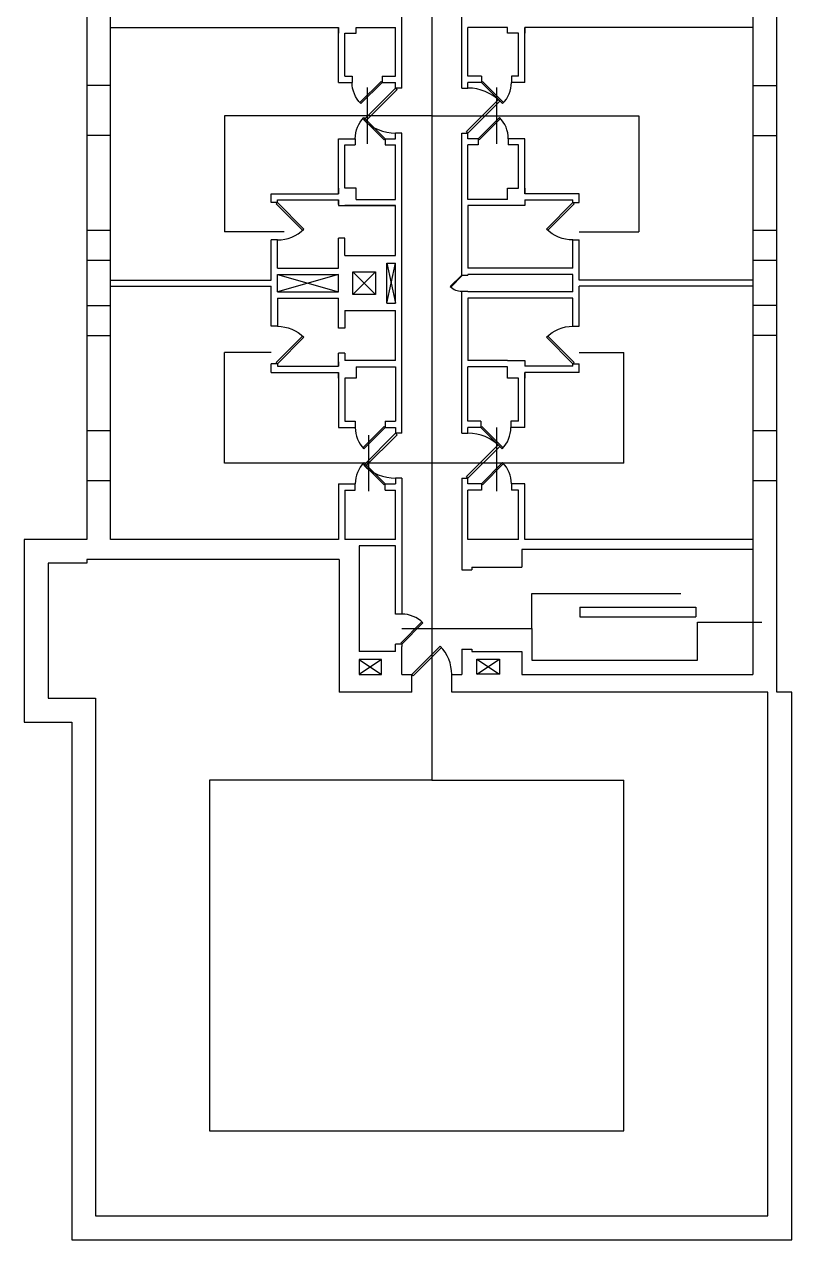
# Model space of a CAD drawing. Header units: inches. Extents: x 3065872 to 3065923, y 1245127 to 1245322.
# Drawn here: x 3065871.5 to 3065922.7, y 1245126.6 to 1245207.6 of the extents above; entities that cross this region are included whole.
import ezdxf

# ---------------------------------------------------------------- set-up
doc = ezdxf.new("R2010")
doc.units = ezdxf.units.IN
doc.header["$MEASUREMENT"] = 0
for name, color, linetype in [('A-CENT', 6, 'Continuous'), ('A-DOOR', 2, 'Continuous'), ('A-WALL', 7, 'Continuous')]:
    doc.layers.add(name, color=color, linetype=linetype)
doc.layers.get('0').off()

# ---------------------------------------------------------------- blocks, each defined once
blk = doc.blocks.new('ADO101')
for p, q in [((0.465624, -0.034373), (-0.240645, 0.671896)), ((-0.207108, 0.707105), (0.499997, 0)), ((0.499997, 0), (0.465624, -0.034373))]:
    blk.add_line(p, q)
blk.add_arc((0.499997, 0), 0.999997, 135, 180)
blk = doc.blocks.new('ADO001')
for p, q in [((0.207106, 0.707105), (-0.499999, 0)), ((-0.465625, -0.034373), (0.240643, 0.671896)), ((-0.499999, 0), (-0.465625, -0.034373))]:
    blk.add_line(p, q)
blk.add_arc((-0.499999, 0), 0.999997, 0, 45)

msp = doc.modelspace()

# ---------------------------------------------------------------- linework, layer by layer
at = {"layer": 'A-CENT'}
for points in [[(3065898.683, 1245213.382), (3065898.683, 1245201.541)], [(3065894.37, 1245203.416), (3065894.37, 1245201.541)], [(3065902.995, 1245203.416), (3065902.995, 1245201.541)], [(3065884.87, 1245201.541), (3065884.87, 1245193.798)], [(3065898.683, 1245201.541), (3065884.87, 1245201.541)], [(3065894.37, 1245201.541), (3065894.37, 1245199.666)], [(3065898.683, 1245201.541), (3065898.683, 1245178.382)], [(3065898.683, 1245201.541), (3065912.495, 1245201.541)], [(3065902.995, 1245201.541), (3065902.995, 1245199.666)], [(3065912.495, 1245201.541), (3065912.495, 1245193.798)], [(3065888.849, 1245193.798), (3065884.87, 1245193.798)], [(3065908.516, 1245193.798), (3065912.495, 1245193.798)], [(3065884.87, 1245178.382), (3065884.87, 1245185.757)], [(3065887.974, 1245185.757), (3065884.87, 1245185.757)], [(3065908.516, 1245185.757), (3065911.495, 1245185.757)], [(3065911.495, 1245178.382), (3065911.495, 1245185.757)], [(3065902.995, 1245180.757), (3065902.995, 1245178.382)], [(3065894.472, 1245180.257), (3065894.472, 1245178.382)], [(3065894.472, 1245178.382), (3065884.87, 1245178.382)], [(3065898.683, 1245178.382), (3065894.472, 1245178.382)], [(3065894.472, 1245178.382), (3065894.472, 1245176.507)], [(3065898.683, 1245178.382), (3065898.683, 1245157.249)], [(3065902.995, 1245178.382), (3065898.683, 1245178.382)], [(3065911.495, 1245178.382), (3065902.995, 1245178.382)], [(3065902.995, 1245178.382), (3065902.995, 1245176.507)], [(3065905.362, 1245167.356), (3065905.362, 1245169.69)], [(3065905.362, 1245169.69), (3065907.545, 1245169.69)], [(3065907.557, 1245169.69), (3065908.39, 1245169.69)], [(3065908.39, 1245169.69), (3065909.224, 1245169.69)], [(3065909.224, 1245169.69), (3065910.057, 1245169.69)], [(3065910.057, 1245169.69), (3065910.89, 1245169.69)], [(3065910.89, 1245169.69), (3065911.724, 1245169.69)], [(3065911.724, 1245169.69), (3065912.557, 1245169.69)], [(3065912.557, 1245169.69), (3065913.39, 1245169.69)], [(3065913.39, 1245169.69), (3065914.467, 1245169.69)], [(3065914.467, 1245169.69), (3065915.3, 1245169.69)], [(3065916.41, 1245165.249), (3065916.41, 1245167.79)], [(3065916.41, 1245167.79), (3065920.683, 1245167.79)], [(3065896.683, 1245167.356), (3065905.362, 1245167.356)], [(3065905.362, 1245167.356), (3065905.362, 1245165.249)], [(3065905.362, 1245165.249), (3065907.554, 1245165.249)], [(3065907.557, 1245165.249), (3065908.39, 1245165.249)], [(3065908.39, 1245165.249), (3065909.224, 1245165.249)], [(3065909.224, 1245165.249), (3065910.057, 1245165.249)], [(3065910.057, 1245165.249), (3065910.89, 1245165.249)], [(3065910.89, 1245165.249), (3065911.724, 1245165.249)], [(3065911.724, 1245165.249), (3065912.557, 1245165.249)], [(3065912.557, 1245165.249), (3065913.39, 1245165.249)], [(3065913.39, 1245165.249), (3065914.467, 1245165.249)], [(3065914.467, 1245165.249), (3065915.3, 1245165.249)], [(3065915.3, 1245165.249), (3065916.41, 1245165.249)], [(3065898.683, 1245157.249), (3065883.87, 1245157.249)], [(3065883.87, 1245157.249), (3065883.87, 1245141.291)], [(3065898.683, 1245157.249), (3065911.495, 1245157.249)], [(3065911.495, 1245133.882), (3065911.495, 1245157.249)], [(3065883.87, 1245141.257), (3065883.87, 1245133.882)], [(3065883.87, 1245133.882), (3065897.683, 1245133.882)], [(3065897.683, 1245133.882), (3065911.495, 1245133.882)]]:
    msp.add_lwpolyline(points, dxfattribs=at)
at = {"layer": 'A-WALL'}
for p, q in [((3065875.683, 1245312.632), (3065875.683, 1245173.298)), ((3065921.683, 1245163.132), (3065921.683, 1245312.632)), ((3065877.266, 1245173.298), (3065877.266, 1245311.048)), ((3065920.099, 1245311.048), (3065920.099, 1245164.298)), ((3065896.683, 1245203.382), (3065896.683, 1245211.882)), ((3065900.682, 1245203.382), (3065900.682, 1245211.882)), ((3065877.266, 1245207.423), (3065892.474, 1245207.423)), ((3065892.474, 1245207.423), (3065892.474, 1245207.048)), ((3065892.474, 1245203.757), (3065892.474, 1245207.423)), ((3065893.641, 1245207.423), (3065896.266, 1245207.423)), ((3065893.641, 1245207.048), (3065893.641, 1245207.423)), ((3065896.266, 1245204.173), (3065896.266, 1245207.423)), ((3065901.099, 1245204.173), (3065901.099, 1245207.423)), ((3065903.724, 1245207.423), (3065901.099, 1245207.423)), ((3065903.724, 1245207.048), (3065903.724, 1245207.423)), ((3065920.099, 1245207.423), (3065904.891, 1245207.423)), ((3065904.891, 1245203.757), (3065904.891, 1245207.423)), ((3065904.891, 1245207.423), (3065904.891, 1245207.048)), ((3065892.891, 1245204.173), (3065892.891, 1245207.048)), ((3065892.891, 1245207.048), (3065893.641, 1245207.048)), ((3065904.474, 1245207.048), (3065903.724, 1245207.048)), ((3065904.474, 1245204.173), (3065904.474, 1245207.048)), ((3065892.891, 1245204.173), (3065893.37, 1245204.173)), ((3065893.37, 1245204.173), (3065893.37, 1245203.757)), ((3065895.37, 1245204.173), (3065895.37, 1245203.757)), ((3065895.37, 1245204.173), (3065896.266, 1245204.173)), ((3065901.995, 1245204.173), (3065901.099, 1245204.173)), ((3065901.995, 1245204.173), (3065901.995, 1245203.757)), ((3065904.474, 1245204.173), (3065903.995, 1245204.173)), ((3065903.995, 1245204.173), (3065903.995, 1245203.757)), ((3065877.266, 1245203.548), (3065875.683, 1245203.548)), ((3065892.474, 1245203.757), (3065893.37, 1245203.757)), ((3065895.37, 1245203.757), (3065896.266, 1245203.757)), ((3065896.266, 1245203.382), (3065896.266, 1245203.757)), ((3065896.683, 1245203.382), (3065896.266, 1245203.382)), ((3065900.682, 1245203.382), (3065901.099, 1245203.382)), ((3065901.099, 1245203.382), (3065901.099, 1245203.757)), ((3065901.995, 1245203.757), (3065901.099, 1245203.757)), ((3065904.891, 1245203.757), (3065903.995, 1245203.757)), ((3065920.099, 1245203.548), (3065921.683, 1245203.548)), ((3065877.266, 1245200.215), (3065875.683, 1245200.215)), ((3065896.683, 1245200.382), (3065896.266, 1245200.382)), ((3065896.266, 1245200.007), (3065896.266, 1245200.382)), ((3065896.683, 1245180.382), (3065896.683, 1245200.382)), ((3065900.682, 1245200.382), (3065901.099, 1245200.382)), ((3065900.682, 1245190.923), (3065900.682, 1245200.382)), ((3065901.099, 1245200.007), (3065901.099, 1245200.382)), ((3065920.099, 1245200.215), (3065921.683, 1245200.215)), ((3065892.474, 1245196.34), (3065892.474, 1245200.007)), ((3065892.474, 1245200.007), (3065893.579, 1245200.007)), ((3065892.891, 1245196.715), (3065892.891, 1245199.59)), ((3065892.891, 1245199.59), (3065893.579, 1245199.59)), ((3065893.579, 1245200.007), (3065893.579, 1245199.59)), ((3065895.579, 1245200.007), (3065895.579, 1245199.59)), ((3065895.579, 1245200.007), (3065896.266, 1245200.007)), ((3065895.579, 1245199.59), (3065896.266, 1245199.59)), ((3065896.266, 1245195.965), (3065896.266, 1245199.59)), ((3065901.786, 1245200.007), (3065901.099, 1245200.007)), ((3065901.099, 1245195.965), (3065901.099, 1245199.59)), ((3065901.786, 1245199.59), (3065901.099, 1245199.59)), ((3065901.786, 1245200.007), (3065901.786, 1245199.59)), ((3065904.891, 1245200.007), (3065903.786, 1245200.007)), ((3065903.786, 1245200.007), (3065903.786, 1245199.59)), ((3065904.474, 1245199.59), (3065903.786, 1245199.59)), ((3065904.474, 1245196.715), (3065904.474, 1245199.59)), ((3065904.891, 1245196.34), (3065904.891, 1245200.007)), ((3065887.974, 1245195.757), (3065887.974, 1245196.34)), ((3065887.974, 1245196.34), (3065892.474, 1245196.34)), ((3065892.474, 1245196.715), (3065892.474, 1245196.34)), ((3065892.474, 1245196.715), (3065892.474, 1245196.34)), ((3065893.641, 1245196.715), (3065892.891, 1245196.715)), ((3065893.641, 1245196.715), (3065892.891, 1245196.715)), ((3065893.641, 1245195.965), (3065893.641, 1245196.715)), ((3065893.641, 1245195.965), (3065893.641, 1245196.715)), ((3065903.724, 1245196.715), (3065904.474, 1245196.715)), ((3065903.724, 1245195.965), (3065903.724, 1245196.715)), ((3065904.891, 1245196.715), (3065904.891, 1245196.34)), ((3065908.516, 1245196.34), (3065904.891, 1245196.34)), ((3065908.516, 1245195.757), (3065908.516, 1245196.34)), ((3065888.391, 1245195.757), (3065887.974, 1245195.757)), ((3065888.391, 1245195.757), (3065888.391, 1245195.923)), ((3065888.391, 1245195.923), (3065892.474, 1245195.923)), ((3065892.474, 1245195.923), (3065892.474, 1245195.548)), ((3065892.474, 1245195.632), (3065892.474, 1245195.923)), ((3065892.474, 1245195.923), (3065892.474, 1245195.548)), ((3065892.474, 1245195.548), (3065893.641, 1245195.548)), ((3065896.266, 1245195.548), (3065892.891, 1245195.548)), ((3065893.641, 1245195.965), (3065896.266, 1245195.965)), ((3065893.641, 1245195.965), (3065896.266, 1245195.965)), ((3065893.641, 1245195.548), (3065896.266, 1245195.548)), ((3065896.266, 1245192.215), (3065896.266, 1245195.548)), ((3065903.724, 1245195.965), (3065901.099, 1245195.965)), ((3065903.724, 1245195.548), (3065901.099, 1245195.548)), ((3065901.099, 1245195.548), (3065901.099, 1245191.382)), ((3065904.891, 1245195.548), (3065903.724, 1245195.548)), ((3065904.891, 1245195.923), (3065904.891, 1245195.548)), ((3065904.891, 1245195.923), (3065908.099, 1245195.923)), ((3065908.099, 1245195.757), (3065908.099, 1245195.923)), ((3065908.099, 1245195.757), (3065908.516, 1245195.757)), ((3065877.266, 1245193.882), (3065875.683, 1245193.882)), ((3065921.683, 1245193.882), (3065920.099, 1245193.882)), ((3065887.974, 1245190.59), (3065887.974, 1245193.257)), ((3065888.391, 1245193.257), (3065887.974, 1245193.257)), ((3065888.391, 1245191.382), (3065888.391, 1245193.257)), ((3065892.474, 1245191.382), (3065892.474, 1245193.382)), ((3065892.891, 1245193.382), (3065892.474, 1245193.382)), ((3065892.891, 1245192.215), (3065892.891, 1245193.382)), ((3065908.099, 1245193.257), (3065908.516, 1245193.257)), ((3065908.099, 1245191.382), (3065908.099, 1245193.257)), ((3065908.516, 1245190.59), (3065908.516, 1245193.257)), ((3065892.891, 1245192.215), (3065896.266, 1245192.215)), ((3065877.266, 1245191.882), (3065875.683, 1245191.882)), ((3065888.391, 1245191.382), (3065892.474, 1245191.382)), ((3065893.424, 1245189.632), (3065893.424, 1245191.132)), ((3065893.424, 1245191.132), (3065894.924, 1245191.132)), ((3065894.924, 1245191.132), (3065894.924, 1245189.632)), ((3065895.683, 1245191.715), (3065896.266, 1245191.715)), ((3065895.683, 1245189.048), (3065895.683, 1245191.715)), ((3065896.266, 1245189.048), (3065896.266, 1245191.715)), ((3065908.099, 1245191.382), (3065901.099, 1245191.382)), ((3065921.683, 1245191.882), (3065920.099, 1245191.882)), ((3065877.266, 1245190.59), (3065887.974, 1245190.59)), ((3065888.391, 1245190.965), (3065892.474, 1245190.965)), ((3065888.391, 1245189.798), (3065888.391, 1245190.965)), ((3065892.474, 1245189.798), (3065892.474, 1245190.965)), ((3065900.682, 1245190.923), (3065901.099, 1245190.923)), ((3065901.099, 1245190.965), (3065901.099, 1245190.923)), ((3065908.099, 1245190.965), (3065901.099, 1245190.965)), ((3065908.099, 1245189.798), (3065908.099, 1245190.965)), ((3065920.099, 1245190.59), (3065908.516, 1245190.59)), ((3065877.266, 1245190.173), (3065887.974, 1245190.173)), ((3065887.974, 1245187.507), (3065887.974, 1245190.173)), ((3065888.391, 1245189.798), (3065892.474, 1245189.798)), ((3065894.924, 1245189.632), (3065893.424, 1245189.632)), ((3065900.682, 1245180.382), (3065900.682, 1245189.84)), ((3065900.682, 1245189.84), (3065901.099, 1245189.84)), ((3065901.099, 1245189.84), (3065901.099, 1245189.798)), ((3065908.099, 1245189.798), (3065901.099, 1245189.798)), ((3065908.516, 1245187.507), (3065908.516, 1245190.173)), ((3065920.099, 1245190.173), (3065908.516, 1245190.173)), ((3065875.683, 1245188.882), (3065877.266, 1245188.882)), ((3065888.391, 1245189.382), (3065892.474, 1245189.382)), ((3065888.391, 1245189.382), (3065888.391, 1245187.507)), ((3065892.474, 1245187.381), (3065892.474, 1245189.382)), ((3065895.683, 1245189.048), (3065896.266, 1245189.048)), ((3065908.099, 1245189.382), (3065901.099, 1245189.382)), ((3065901.099, 1245189.382), (3065901.099, 1245185.215)), ((3065908.099, 1245187.507), (3065908.099, 1245189.382)), ((3065921.683, 1245188.882), (3065920.099, 1245188.882)), ((3065892.891, 1245188.548), (3065892.891, 1245187.381)), ((3065892.891, 1245188.548), (3065896.266, 1245188.548)), ((3065896.266, 1245185.215), (3065896.266, 1245188.548)), ((3065888.391, 1245187.507), (3065887.974, 1245187.507)), ((3065892.891, 1245187.381), (3065892.474, 1245187.381)), ((3065908.099, 1245187.507), (3065908.516, 1245187.507)), ((3065875.683, 1245186.882), (3065877.266, 1245186.882)), ((3065921.683, 1245186.882), (3065920.099, 1245186.882)), ((3065892.474, 1245184.84), (3065892.474, 1245185.715)), ((3065892.891, 1245185.715), (3065892.474, 1245185.715)), ((3065892.891, 1245185.715), (3065892.891, 1245185.215)), ((3065888.391, 1245185.007), (3065887.974, 1245185.007)), ((3065887.974, 1245184.423), (3065887.974, 1245185.007)), ((3065888.391, 1245185.007), (3065888.391, 1245184.84)), ((3065888.391, 1245184.84), (3065892.474, 1245184.84)), ((3065892.474, 1245184.84), (3065892.474, 1245185.215)), ((3065892.474, 1245185.132), (3065892.474, 1245184.84)), ((3065896.266, 1245185.215), (3065892.891, 1245185.215)), ((3065893.641, 1245184.798), (3065893.641, 1245184.048)), ((3065893.641, 1245184.798), (3065896.266, 1245184.798)), ((3065896.266, 1245184.798), (3065896.266, 1245181.173)), ((3065903.724, 1245185.215), (3065901.099, 1245185.215)), ((3065901.099, 1245181.173), (3065901.099, 1245184.798)), ((3065903.724, 1245184.798), (3065901.099, 1245184.798)), ((3065903.724, 1245185.215), (3065904.891, 1245185.215)), ((3065903.724, 1245184.048), (3065903.724, 1245184.798)), ((3065904.891, 1245185.215), (3065904.891, 1245184.84)), ((3065904.891, 1245185.215), (3065904.891, 1245184.84)), ((3065908.099, 1245184.84), (3065904.891, 1245184.84)), ((3065908.099, 1245185.007), (3065908.516, 1245185.007)), ((3065908.099, 1245184.84), (3065908.099, 1245185.007)), ((3065908.516, 1245184.423), (3065908.516, 1245185.007)), ((3065887.974, 1245184.423), (3065892.474, 1245184.423)), ((3065892.474, 1245184.423), (3065892.474, 1245180.757)), ((3065892.474, 1245184.048), (3065892.474, 1245184.423)), ((3065893.641, 1245184.048), (3065892.891, 1245184.048)), ((3065892.891, 1245184.048), (3065892.891, 1245181.173)), ((3065904.474, 1245184.048), (3065903.724, 1245184.048)), ((3065904.474, 1245181.173), (3065904.474, 1245184.048)), ((3065904.891, 1245180.757), (3065904.891, 1245184.423)), ((3065904.891, 1245184.423), (3065904.891, 1245184.048)), ((3065908.516, 1245184.423), (3065904.891, 1245184.423)), ((3065892.474, 1245180.757), (3065893.579, 1245180.757)), ((3065892.891, 1245181.173), (3065893.579, 1245181.173)), ((3065893.579, 1245181.173), (3065893.579, 1245180.757)), ((3065895.579, 1245181.173), (3065895.579, 1245180.757)), ((3065895.579, 1245181.173), (3065896.266, 1245181.173)), ((3065895.579, 1245180.757), (3065896.266, 1245180.757)), ((3065896.266, 1245180.757), (3065896.266, 1245180.382)), ((3065901.958, 1245181.173), (3065901.099, 1245181.173)), ((3065901.099, 1245180.382), (3065901.099, 1245180.757)), ((3065901.958, 1245180.757), (3065901.099, 1245180.757)), ((3065901.958, 1245181.173), (3065901.958, 1245180.757)), ((3065904.474, 1245181.173), (3065903.958, 1245181.173)), ((3065903.958, 1245181.173), (3065903.958, 1245180.757)), ((3065904.891, 1245180.757), (3065903.958, 1245180.757)), ((3065877.266, 1245180.548), (3065875.683, 1245180.548)), ((3065896.683, 1245180.382), (3065896.266, 1245180.382)), ((3065900.682, 1245180.382), (3065901.099, 1245180.382)), ((3065921.683, 1245180.548), (3065920.099, 1245180.548)), ((3065896.683, 1245177.382), (3065896.266, 1245177.382)), ((3065896.266, 1245177.382), (3065896.266, 1245177.007)), ((3065896.683, 1245177.382), (3065896.683, 1245168.327)), ((3065900.682, 1245177.382), (3065901.099, 1245177.382)), ((3065900.682, 1245177.382), (3065900.682, 1245171.285)), ((3065901.099, 1245177.007), (3065901.099, 1245177.382)), ((3065877.266, 1245177.215), (3065875.683, 1245177.215)), ((3065892.474, 1245177.007), (3065892.474, 1245173.298)), ((3065892.474, 1245177.007), (3065893.579, 1245177.007)), ((3065892.891, 1245176.59), (3065893.579, 1245176.59)), ((3065892.891, 1245176.59), (3065892.891, 1245173.298)), ((3065893.579, 1245176.59), (3065893.579, 1245177.007)), ((3065895.579, 1245176.59), (3065895.579, 1245177.007)), ((3065895.579, 1245177.007), (3065896.266, 1245177.007)), ((3065895.579, 1245176.59), (3065896.266, 1245176.59)), ((3065896.266, 1245173.298), (3065896.266, 1245176.59)), ((3065901.995, 1245177.007), (3065901.099, 1245177.007)), ((3065901.099, 1245173.298), (3065901.099, 1245176.59)), ((3065901.995, 1245176.59), (3065901.099, 1245176.59)), ((3065901.995, 1245177.007), (3065901.995, 1245176.59)), ((3065904.891, 1245177.007), (3065903.995, 1245177.007)), ((3065903.995, 1245177.007), (3065903.995, 1245176.59)), ((3065904.474, 1245176.59), (3065903.995, 1245176.59)), ((3065904.474, 1245173.298), (3065904.474, 1245176.59)), ((3065904.891, 1245173.298), (3065904.891, 1245177.007)), ((3065921.683, 1245177.215), (3065920.099, 1245177.215)), ((3065892.474, 1245173.298), (3065877.266, 1245173.298)), ((3065896.266, 1245173.298), (3065892.891, 1245173.298)), ((3065893.842, 1245172.882), (3065893.842, 1245165.827)), ((3065896.266, 1245172.882), (3065893.842, 1245172.882)), ((3065896.266, 1245168.327), (3065896.266, 1245172.882)), ((3065904.474, 1245173.298), (3065901.099, 1245173.298)), ((3065920.099, 1245172.632), (3065904.682, 1245172.632)), ((3065904.682, 1245172.632), (3065904.682, 1245171.452)), ((3065920.099, 1245173.298), (3065904.891, 1245173.298)), ((3065892.509, 1245171.965), (3065875.683, 1245171.965)), ((3065892.509, 1245171.965), (3065892.509, 1245163.132)), ((3065900.682, 1245171.285), (3065901.349, 1245171.285)), ((3065901.349, 1245171.452), (3065904.682, 1245171.452)), ((3065901.349, 1245171.452), (3065901.349, 1245171.285)), ((3065908.557, 1245168.777), (3065916.3, 1245168.777)), ((3065908.557, 1245168.777), (3065908.557, 1245168.152)), ((3065916.3, 1245168.777), (3065916.3, 1245168.152)), ((3065896.683, 1245168.327), (3065896.266, 1245168.327)), ((3065908.557, 1245168.152), (3065916.3, 1245168.152)), ((3065896.266, 1245165.827), (3065896.266, 1245166.327)), ((3065896.683, 1245166.327), (3065896.266, 1245166.327)), ((3065896.683, 1245166.327), (3065896.683, 1245166.16)), ((3065896.683, 1245164.298), (3065896.683, 1245166.16)), ((3065895.333, 1245165.307), (3065893.833, 1245165.307)), ((3065893.833, 1245165.307), (3065893.833, 1245164.307)), ((3065896.266, 1245165.827), (3065893.842, 1245165.827)), ((3065895.333, 1245164.307), (3065895.333, 1245165.307)), ((3065900.682, 1245165.993), (3065901.349, 1245165.993)), ((3065900.682, 1245165.993), (3065900.682, 1245164.298)), ((3065901.349, 1245165.993), (3065901.349, 1245165.827)), ((3065901.349, 1245165.827), (3065904.682, 1245165.827)), ((3065901.691, 1245164.316), (3065901.691, 1245165.316)), ((3065901.691, 1245165.316), (3065903.191, 1245165.316)), ((3065903.191, 1245165.316), (3065903.191, 1245164.316)), ((3065904.682, 1245165.827), (3065904.682, 1245164.298)), ((3065893.833, 1245164.307), (3065895.333, 1245164.307)), ((3065896.683, 1245164.298), (3065897.349, 1245164.298)), ((3065897.349, 1245163.132), (3065897.349, 1245164.298)), ((3065900.016, 1245164.298), (3065900.682, 1245164.298)), ((3065900.016, 1245163.132), (3065900.016, 1245164.298)), ((3065903.191, 1245164.316), (3065901.691, 1245164.316)), ((3065904.682, 1245164.298), (3065920.099, 1245164.298)), ((3065897.349, 1245163.132), (3065892.509, 1245163.132)), ((3065921.099, 1245163.132), (3065900.016, 1245163.132))]:
    msp.add_line(p, q, dxfattribs=at)
for points in [[(3065893.424, 1245189.632), (3065894.924, 1245191.132)], [(3065893.424, 1245191.132), (3065894.924, 1245189.632)], [(3065895.683, 1245189.048), (3065896.266, 1245191.715)], [(3065895.683, 1245191.715), (3065896.266, 1245189.048)], [(3065888.391, 1245190.965), (3065892.474, 1245189.798)], [(3065892.474, 1245190.965), (3065888.391, 1245189.798)], [(3065875.683, 1245173.298), (3065871.516, 1245173.298), (3065871.516, 1245161.132), (3065874.683, 1245161.132), (3065874.683, 1245126.632), (3065922.683, 1245126.632), (3065922.683, 1245163.132), (3065921.683, 1245163.132)], [(3065875.683, 1245171.715), (3065873.099, 1245171.715), (3065873.099, 1245162.715), (3065876.266, 1245162.715), (3065876.266, 1245128.215), (3065921.099, 1245128.215), (3065921.099, 1245163.132)], [(3065875.683, 1245171.965), (3065875.683, 1245171.715)], [(3065893.833, 1245165.307), (3065895.333, 1245164.307)], [(3065895.333, 1245165.307), (3065893.833, 1245164.307)], [(3065901.691, 1245164.316), (3065903.191, 1245165.316)], [(3065901.691, 1245165.316), (3065903.191, 1245164.316)]]:
    msp.add_lwpolyline(points, dxfattribs=at)

# ---------------------------------------------------------------- block references
at = {"layer": 'A-DOOR', "zscale": 6.666666666666666}
for name, p, xscale, yscale, rotation in [('ADO101', (3065894.37, 1245203.757), -2, 2, 180), ('ADO101', (3065896.266, 1245201.882), 3, 3, 89.99999999999999), ('ADO101', (3065901.099, 1245201.882), 3, 3, 270), ('ADO101', (3065902.995, 1245203.757), 2, 2, 180), ('ADO001', (3065888.391, 1245194.507), 2.5, 2.5, 270), ('ADO001', (3065908.099, 1245194.507), -2.5, 2.5, 90.00000000000007), ('ADO101', (3065900.682, 1245190.382), 1.083333333333333, 1.083333333333333, 90), ('ADO001', (3065888.391, 1245186.257), -2.5, 2.5, 270), ('ADO101', (3065908.099, 1245186.257), -2.5, 2.5, 90.00000000000007), ('ADO001', (3065894.579, 1245180.757), 2, 2, 180), ('ADO101', (3065902.958, 1245180.757), 2, 2, 180), ('ADO101', (3065896.266, 1245178.882), 3, 3, 90.00000000000006), ('ADO101', (3065901.099, 1245178.882), 3, 3, 270), ('ADO101', (3065896.683, 1245167.327), 2, 2, 269.9999999999993)]:
    msp.add_blockref(name, p, dxfattribs=dict(at, xscale=xscale, yscale=yscale, rotation=rotation))
for name, p, xscale, yscale in [('ADO001', (3065894.579, 1245200.007), -2, 2), ('ADO001', (3065902.786, 1245200.007), 2, 2), ('ADO101', (3065894.579, 1245177.007), 2, 2), ('ADO001', (3065902.995, 1245177.007), 2, 2), ('ADO001', (3065898.683, 1245164.298), 2.666666666666667, 2.666666666666667)]:
    msp.add_blockref(name, p, dxfattribs=dict(at, xscale=xscale, yscale=yscale))

doc.saveas('drawing.dxf')
